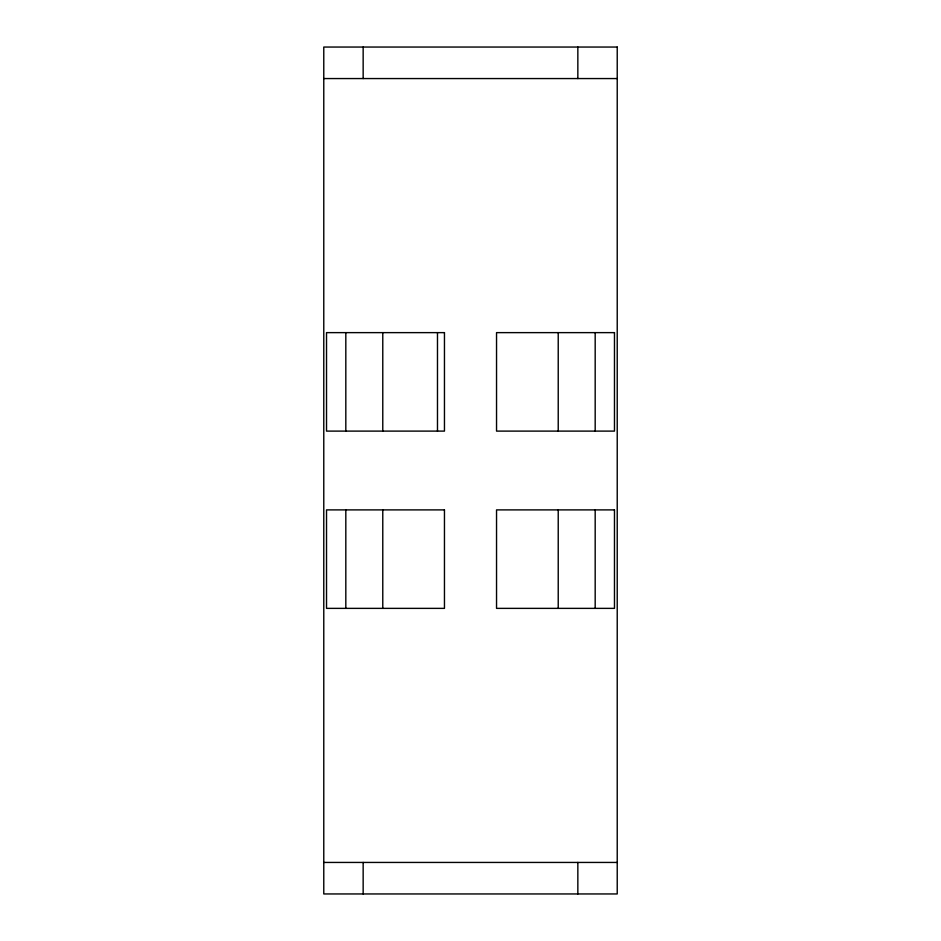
<?xml version="1.0" encoding="UTF-8"?>
<svg xmlns="http://www.w3.org/2000/svg" width="941" height="941" viewBox="0 0 941 941"><rect width="100%" height="100%" fill="white"/><g stroke="black" fill="none" stroke-linecap="round" stroke-linejoin="round"><path stroke-width="1.41" d="M323.775 78.562L617.225 78.562M323.775 862.438L617.225 862.438M595.183 332.632L595.183 431.107M595.183 509.893L595.183 608.368M577.845 47.05L577.845 78.562M577.845 862.438L577.845 893.95M558.225 332.632L558.225 431.107M558.225 509.893L558.225 608.368M437.483 332.632L437.483 431.107M382.775 332.632L382.775 431.107M382.775 509.893L382.775 608.368M363.155 47.05L363.155 78.562M363.155 862.438L363.155 893.95M345.817 332.632L345.817 431.107M345.817 509.893L345.817 608.368M617.225 47.05L323.775 47.05L323.775 893.95L617.225 893.95L617.225 47.05M444.458 332.632L326.527 332.632L326.527 431.107L444.458 431.107L444.458 332.632M614.473 332.632L496.542 332.632L496.542 431.107L614.473 431.107L614.473 332.632M444.458 509.893L326.527 509.893L326.527 608.368L444.458 608.368L444.458 509.893M614.473 509.893L496.542 509.893L496.542 608.368L614.473 608.368L614.473 509.893"/></g></svg>
